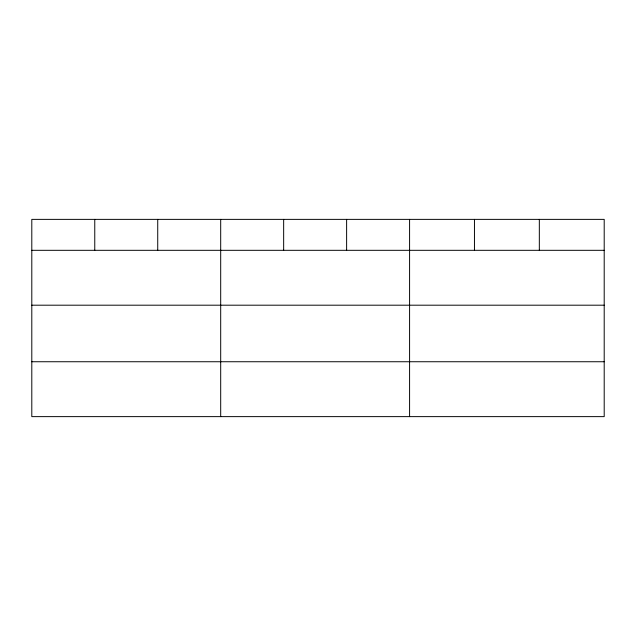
<?xml version="1.0" encoding="UTF-8"?>
<svg xmlns="http://www.w3.org/2000/svg" width="636" height="636" viewBox="0 0 636 636"><rect width="100%" height="100%" fill="white"/><g stroke="black" fill="none" stroke-linecap="round" stroke-linejoin="round"><path stroke-width="0.95" d="M604.2 305.193L604.2 219.372L31.8 219.372L31.8 416.628L604.2 416.628L604.2 305.193L31.8 305.193M31.8 250.314L604.2 250.314M31.8 361.741L604.2 361.741M539.328 219.372L539.328 250.314M474.456 219.372L474.456 250.314M409.584 219.372L409.584 416.628M346.62 219.372L346.62 250.314M283.656 219.372L283.656 250.314M220.692 219.372L220.692 416.628M157.728 219.372L157.728 250.314M94.764 219.372L94.764 250.314"/></g></svg>
